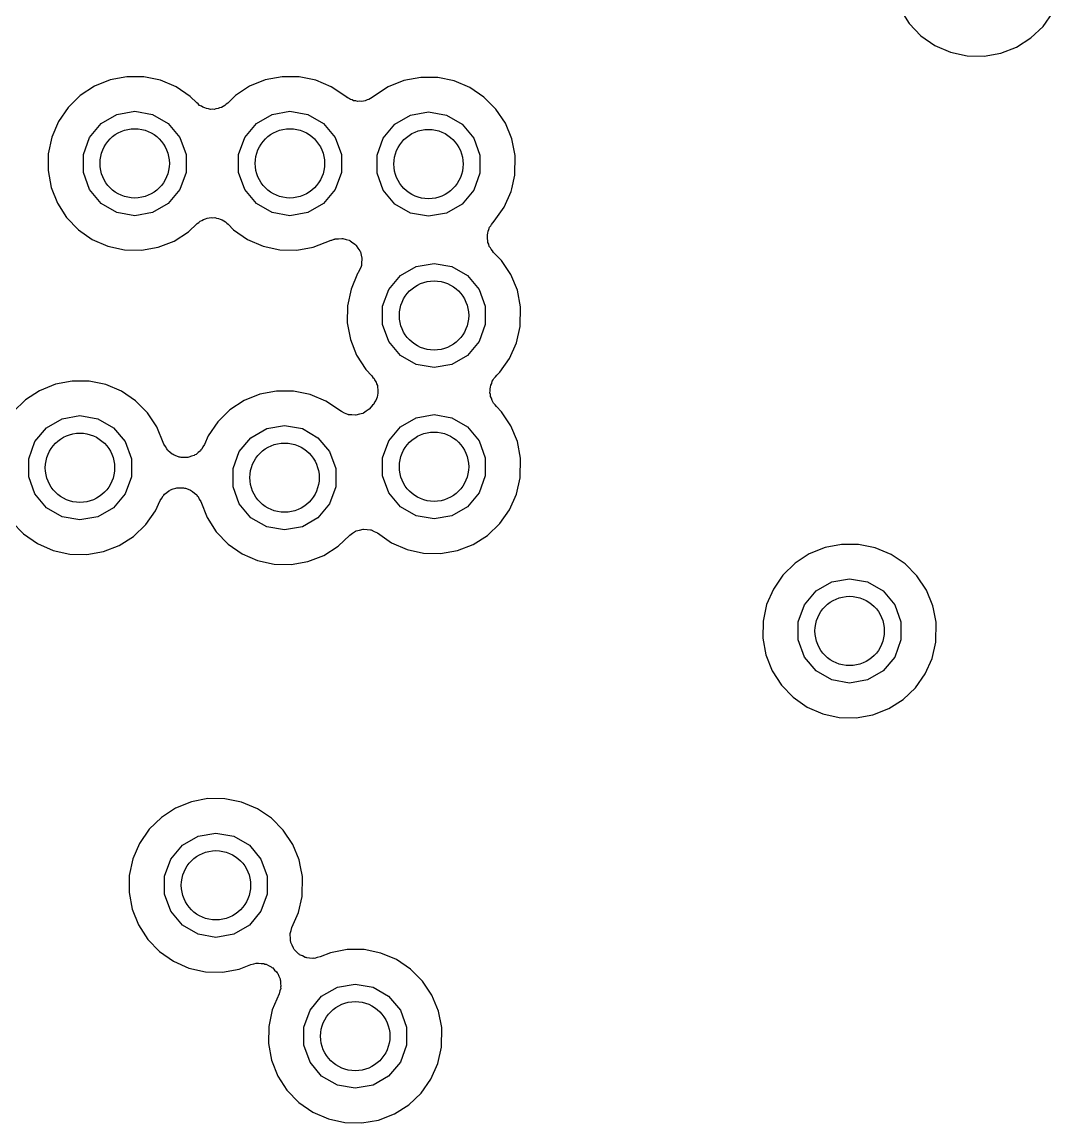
# Model space of a CAD drawing. Extents: x 83.8 to 170.2, y -169.8 to -83.8.
# Drawn here: x 132.25 to 138.2, y -112.08 to -105.72 of the extents above; entities that cross this region are included whole.
import ezdxf

# ---------------------------------------------------------------- set-up
doc = ezdxf.new("R2010")
doc.units = 0
doc.header["$MEASUREMENT"] = 0
doc.layers.add('BLACK', color=7, linetype='CONTINUOUS')

msp = doc.modelspace()

# ---------------------------------------------------------------- linework, layer by layer
at = {"layer": 'Black'}
for p, q in [((137.318, -105.651), (137.371, -105.733)), ((138.145, -105.75), (138.201, -105.67)), ((137.371, -105.733), (137.439, -105.804)), ((137.439, -105.804), (137.519, -105.86)), ((138.074, -105.817), (138.145, -105.75)), ((137.519, -105.86), (137.609, -105.899)), ((137.9, -105.905), (137.991, -105.87)), ((137.991, -105.87), (138.074, -105.817)), ((137.609, -105.899), (137.705, -105.92)), ((137.705, -105.92), (137.803, -105.922)), ((137.803, -105.922), (137.9, -105.905)), ((132.759, -106.059), (132.668, -106.096)), ((132.855, -106.041), (132.759, -106.059)), ((132.953, -106.042), (132.855, -106.041)), ((133.049, -106.061), (132.953, -106.042)), ((133.139, -106.099), (133.049, -106.061)), ((133.654, -106.059), (133.563, -106.096)), ((133.751, -106.041), (133.654, -106.059)), ((133.849, -106.042), (133.751, -106.041)), ((133.945, -106.061), (133.849, -106.042)), ((134.035, -106.099), (133.945, -106.061)), ((134.454, -106.063), (134.363, -106.1)), ((134.551, -106.045), (134.454, -106.063)), ((134.649, -106.046), (134.551, -106.045)), ((134.745, -106.065), (134.649, -106.046)), ((132.668, -106.096), (132.586, -106.15)), ((133.221, -106.154), (133.139, -106.099)), ((133.563, -106.096), (133.481, -106.15)), ((134.124, -106.159), (134.035, -106.099)), ((134.363, -106.1), (134.273, -106.159)), ((134.835, -106.103), (134.745, -106.065)), ((134.916, -106.158), (134.835, -106.103)), ((132.586, -106.15), (132.515, -106.218)), ((133.258, -106.192), (133.221, -106.154)), ((133.267, -106.198), (133.258, -106.192)), ((133.481, -106.15), (133.437, -106.193)), ((134.125, -106.16), (134.124, -106.159)), ((134.126, -106.161), (134.125, -106.16)), ((134.127, -106.161), (134.126, -106.161)), ((134.133, -106.164), (134.127, -106.161)), ((134.135, -106.165), (134.133, -106.164)), ((134.145, -106.172), (134.135, -106.165)), ((134.155, -106.174), (134.145, -106.172)), ((134.164, -106.179), (134.155, -106.174)), ((134.176, -106.18), (134.164, -106.179)), ((134.187, -106.183), (134.176, -106.18)), ((134.198, -106.182), (134.187, -106.183)), ((134.208, -106.183), (134.198, -106.182)), ((134.22, -106.181), (134.208, -106.183)), ((134.231, -106.18), (134.22, -106.181)), ((134.241, -106.175), (134.231, -106.18)), ((134.251, -106.172), (134.241, -106.175)), ((134.261, -106.166), (134.251, -106.172)), ((134.271, -106.161), (134.261, -106.166)), ((134.273, -106.159), (134.271, -106.161)), ((134.985, -106.228), (134.916, -106.158)), ((132.515, -106.218), (132.46, -106.299)), ((132.797, -106.258), (132.9, -106.24)), ((132.9, -106.24), (132.9, -106.24)), ((132.9, -106.24), (133.003, -106.258)), ((133.274, -106.206), (133.267, -106.198)), ((133.285, -106.211), (133.274, -106.206)), ((133.294, -106.217), (133.285, -106.211)), ((133.304, -106.22), (133.294, -106.217)), ((133.314, -106.225), (133.304, -106.22)), ((133.326, -106.226), (133.314, -106.225)), ((133.337, -106.229), (133.326, -106.226)), ((133.347, -106.228), (133.337, -106.229)), ((133.358, -106.229), (133.347, -106.228)), ((133.369, -106.226), (133.358, -106.229)), ((133.381, -106.225), (133.369, -106.226)), ((133.39, -106.221), (133.381, -106.225)), ((133.401, -106.218), (133.39, -106.221)), ((133.41, -106.212), (133.401, -106.218)), ((133.421, -106.207), (133.41, -106.212)), ((133.428, -106.199), (133.421, -106.207)), ((133.437, -106.193), (133.428, -106.199)), ((133.693, -106.258), (133.796, -106.24)), ((133.796, -106.24), (133.899, -106.258)), ((134.493, -106.262), (134.596, -106.244)), ((134.596, -106.244), (134.699, -106.262)), ((135.04, -106.309), (134.985, -106.228)), ((132.46, -106.299), (132.421, -106.389)), ((132.64, -106.391), (132.707, -106.311)), ((132.707, -106.311), (132.797, -106.258)), ((133.003, -106.258), (133.094, -106.311)), ((133.094, -106.311), (133.161, -106.391)), ((133.535, -106.391), (133.603, -106.311)), ((133.603, -106.311), (133.693, -106.258)), ((133.899, -106.258), (133.99, -106.311)), ((133.99, -106.311), (134.057, -106.391)), ((134.335, -106.395), (134.402, -106.315)), ((134.402, -106.315), (134.493, -106.262)), ((134.699, -106.262), (134.79, -106.315)), ((134.79, -106.315), (134.857, -106.395)), ((135.077, -106.4), (135.04, -106.309)), ((132.421, -106.389), (132.401, -106.485)), ((132.604, -106.489), (132.64, -106.391)), ((133.161, -106.391), (133.197, -106.489)), ((133.5, -106.489), (133.535, -106.391)), ((134.057, -106.391), (134.093, -106.489)), ((134.299, -106.493), (134.335, -106.395)), ((134.857, -106.395), (134.893, -106.493)), ((135.096, -106.495), (135.077, -106.4)), ((132.401, -106.485), (132.4, -106.583)), ((132.604, -106.594), (132.604, -106.489)), ((133.197, -106.489), (133.197, -106.594)), ((133.5, -106.594), (133.5, -106.489)), ((134.093, -106.489), (134.093, -106.594)), ((134.299, -106.598), (134.299, -106.493)), ((134.893, -106.493), (134.893, -106.598)), ((135.094, -106.609), (135.096, -106.495)), ((132.4, -106.583), (132.417, -106.68)), ((132.64, -106.692), (132.604, -106.594)), ((133.197, -106.594), (133.161, -106.692)), ((133.535, -106.692), (133.5, -106.594)), ((134.093, -106.594), (134.057, -106.692)), ((134.335, -106.696), (134.299, -106.598)), ((134.893, -106.598), (134.857, -106.696)), ((135.077, -106.687), (135.094, -106.609)), ((132.417, -106.68), (132.454, -106.771)), ((132.707, -106.772), (132.64, -106.692)), ((133.161, -106.692), (133.094, -106.772)), ((133.603, -106.772), (133.535, -106.692)), ((134.057, -106.692), (133.99, -106.772)), ((134.402, -106.776), (134.335, -106.696)), ((134.857, -106.696), (134.79, -106.776)), ((135.073, -106.704), (135.077, -106.687)), ((135.077, -106.687), (135.077, -106.687)), ((135.077, -106.687), (135.077, -106.687)), ((135.033, -106.793), (135.073, -106.704)), ((132.454, -106.771), (132.507, -106.853)), ((132.797, -106.824), (132.707, -106.772)), ((132.9, -106.843), (132.797, -106.824)), ((133.003, -106.824), (132.9, -106.843)), ((133.094, -106.772), (133.003, -106.824)), ((133.693, -106.824), (133.603, -106.772)), ((133.796, -106.843), (133.693, -106.824)), ((133.899, -106.824), (133.796, -106.843)), ((133.99, -106.772), (133.899, -106.824)), ((134.493, -106.828), (134.402, -106.776)), ((134.79, -106.776), (134.699, -106.828)), ((134.976, -106.874), (135.033, -106.793)), ((132.507, -106.853), (132.575, -106.924)), ((132.9, -106.843), (132.9, -106.843)), ((132.9, -106.843), (132.9, -106.843)), ((133.21, -106.937), (133.261, -106.888)), ((133.261, -106.888), (133.27, -106.883)), ((133.27, -106.883), (133.278, -106.875)), ((133.278, -106.875), (133.288, -106.87)), ((133.288, -106.87), (133.298, -106.864)), ((133.298, -106.864), (133.308, -106.862)), ((133.308, -106.862), (133.318, -106.857)), ((133.318, -106.857), (133.329, -106.856)), ((133.329, -106.856), (133.341, -106.854)), ((133.341, -106.854), (133.351, -106.855)), ((133.351, -106.855), (133.362, -106.854)), ((133.362, -106.854), (133.373, -106.857)), ((133.373, -106.857), (133.384, -106.859)), ((133.384, -106.859), (133.394, -106.863)), ((133.394, -106.863), (133.404, -106.866)), ((133.404, -106.866), (133.414, -106.873)), ((133.414, -106.873), (133.424, -106.878)), ((133.424, -106.878), (133.431, -106.886)), ((133.431, -106.886), (133.44, -106.892)), ((134.596, -106.846), (134.493, -106.828)), ((134.699, -106.828), (134.596, -106.846)), ((134.959, -106.894), (134.968, -106.885)), ((134.968, -106.885), (134.975, -106.875)), ((134.975, -106.875), (134.976, -106.874)), ((132.575, -106.924), (132.655, -106.98)), ((133.127, -106.99), (133.21, -106.937)), ((133.44, -106.892), (133.471, -106.924)), ((133.471, -106.924), (133.551, -106.98)), ((134.936, -106.953), (134.939, -106.943)), ((134.937, -106.965), (134.936, -106.953)), ((134.939, -106.943), (134.94, -106.933)), ((134.94, -106.933), (134.945, -106.922)), ((134.945, -106.922), (134.949, -106.91)), ((134.949, -106.91), (134.955, -106.902)), ((134.955, -106.902), (134.959, -106.894)), ((132.655, -106.98), (132.745, -107.019)), ((133.035, -107.025), (133.127, -106.99)), ((133.551, -106.98), (133.641, -107.019)), ((133.931, -107.025), (134.034, -106.985)), ((134.034, -106.985), (134.038, -106.985)), ((134.038, -106.985), (134.051, -106.978)), ((134.051, -106.978), (134.055, -106.978)), ((134.055, -106.978), (134.058, -106.976)), ((134.058, -106.976), (134.077, -106.976)), ((134.077, -106.976), (134.095, -106.974)), ((134.095, -106.974), (134.099, -106.975)), ((134.099, -106.975), (134.102, -106.975)), ((134.102, -106.975), (134.12, -106.98)), ((134.12, -106.98), (134.138, -106.985)), ((134.138, -106.985), (134.141, -106.987)), ((134.141, -106.987), (134.144, -106.988)), ((134.144, -106.988), (134.159, -106.999)), ((134.159, -106.999), (134.174, -107.01)), ((134.174, -107.01), (134.177, -107.013)), ((134.177, -107.013), (134.179, -107.015)), ((134.179, -107.015), (134.189, -107.03)), ((134.936, -106.977), (134.937, -106.965)), ((134.939, -106.987), (134.936, -106.977)), ((134.939, -106.997), (134.939, -106.987)), ((134.944, -107.008), (134.939, -106.997)), ((134.947, -107.02), (134.944, -107.008)), ((132.745, -107.019), (132.841, -107.04)), ((132.841, -107.04), (132.939, -107.042)), ((132.939, -107.042), (133.035, -107.025)), ((133.641, -107.019), (133.737, -107.04)), ((133.737, -107.04), (133.835, -107.042)), ((133.835, -107.042), (133.931, -107.025)), ((134.189, -107.03), (134.2, -107.046)), ((134.2, -107.046), (134.201, -107.049)), ((134.201, -107.049), (134.203, -107.052)), ((134.203, -107.052), (134.207, -107.07)), ((134.207, -107.07), (134.212, -107.088)), ((134.953, -107.028), (134.947, -107.02)), ((134.957, -107.037), (134.953, -107.028)), ((134.965, -107.046), (134.957, -107.037)), ((134.972, -107.056), (134.965, -107.046)), ((135.017, -107.101), (134.972, -107.056)), ((134.207, -107.139), (134.198, -107.155)), ((134.209, -107.132), (134.207, -107.135)), ((134.207, -107.135), (134.207, -107.139)), ((134.21, -107.114), (134.209, -107.132)), ((134.212, -107.095), (134.21, -107.114)), ((134.212, -107.088), (134.212, -107.092)), ((134.212, -107.092), (134.212, -107.095)), ((134.434, -107.188), (134.525, -107.136)), ((134.525, -107.136), (134.628, -107.118)), ((134.628, -107.118), (134.731, -107.136)), ((134.731, -107.136), (134.821, -107.188)), ((135.071, -107.183), (135.017, -107.101)), ((134.187, -107.177), (134.149, -107.267)), ((134.19, -107.172), (134.187, -107.177)), ((134.198, -107.155), (134.19, -107.172)), ((134.367, -107.268), (134.434, -107.188)), ((134.821, -107.188), (134.888, -107.268)), ((135.109, -107.273), (135.071, -107.183)), ((134.149, -107.267), (134.128, -107.363)), ((134.331, -107.366), (134.367, -107.268)), ((134.888, -107.268), (134.924, -107.366)), ((135.127, -107.369), (135.109, -107.273)), ((134.128, -107.363), (134.127, -107.461)), ((134.331, -107.471), (134.331, -107.366)), ((134.924, -107.366), (134.924, -107.471)), ((135.126, -107.482), (135.127, -107.369)), ((134.127, -107.461), (134.145, -107.557)), ((134.367, -107.569), (134.331, -107.471)), ((134.924, -107.471), (134.888, -107.569)), ((135.104, -107.577), (135.126, -107.482)), ((134.145, -107.557), (134.181, -107.648)), ((134.434, -107.649), (134.367, -107.569)), ((134.888, -107.569), (134.821, -107.649)), ((135.064, -107.667), (135.104, -107.577)), ((134.181, -107.648), (134.234, -107.731)), ((134.525, -107.702), (134.434, -107.649)), ((134.821, -107.649), (134.731, -107.702)), ((134.628, -107.72), (134.525, -107.702)), ((134.731, -107.702), (134.628, -107.72)), ((135.008, -107.747), (135.064, -107.667)), ((134.234, -107.731), (134.269, -107.767)), ((134.269, -107.767), (134.275, -107.776)), ((134.275, -107.776), (134.282, -107.783)), ((134.974, -107.782), (134.983, -107.774)), ((134.983, -107.774), (134.99, -107.764)), ((134.99, -107.764), (135.008, -107.747)), ((132.442, -107.816), (132.351, -107.853)), ((132.539, -107.798), (132.442, -107.816)), ((132.637, -107.798), (132.539, -107.798)), ((132.733, -107.818), (132.637, -107.798)), ((132.823, -107.856), (132.733, -107.818)), ((134.282, -107.783), (134.287, -107.794)), ((134.287, -107.794), (134.294, -107.804)), ((134.294, -107.804), (134.296, -107.814)), ((134.296, -107.814), (134.301, -107.824)), ((134.301, -107.824), (134.301, -107.835)), ((134.301, -107.835), (134.304, -107.846)), ((134.952, -107.842), (134.954, -107.832)), ((134.952, -107.854), (134.952, -107.842)), ((134.954, -107.832), (134.955, -107.822)), ((134.955, -107.822), (134.961, -107.811)), ((134.961, -107.811), (134.964, -107.799)), ((134.964, -107.799), (134.97, -107.791)), ((134.97, -107.791), (134.974, -107.782)), ((132.269, -107.906), (132.199, -107.975)), ((132.351, -107.853), (132.269, -107.906)), ((132.904, -107.911), (132.823, -107.856)), ((133.623, -107.873), (133.532, -107.91)), ((133.719, -107.855), (133.623, -107.873)), ((133.817, -107.856), (133.719, -107.855)), ((133.913, -107.875), (133.817, -107.856)), ((134.004, -107.913), (133.913, -107.875)), ((134.295, -107.9), (134.292, -107.91)), ((134.3, -107.89), (134.295, -107.9)), ((134.301, -107.879), (134.3, -107.89)), ((134.304, -107.868), (134.301, -107.879)), ((134.304, -107.846), (134.303, -107.857)), ((134.303, -107.857), (134.304, -107.868)), ((134.951, -107.866), (134.952, -107.854)), ((134.954, -107.876), (134.951, -107.866)), ((134.954, -107.886), (134.954, -107.876)), ((134.959, -107.897), (134.954, -107.886)), ((134.963, -107.909), (134.959, -107.897)), ((132.973, -107.98), (132.904, -107.911)), ((133.45, -107.964), (133.38, -108.032)), ((133.532, -107.91), (133.45, -107.964)), ((134.093, -107.974), (134.004, -107.913)), ((134.236, -107.971), (134.22, -107.982)), ((134.253, -107.959), (134.236, -107.971)), ((134.266, -107.946), (134.253, -107.959)), ((134.273, -107.937), (134.266, -107.946)), ((134.28, -107.93), (134.273, -107.937)), ((134.285, -107.919), (134.28, -107.93)), ((134.292, -107.91), (134.285, -107.919)), ((134.968, -107.917), (134.963, -107.909)), ((134.972, -107.926), (134.968, -107.917)), ((134.981, -107.935), (134.972, -107.926)), ((134.988, -107.945), (134.981, -107.935)), ((135.017, -107.975), (134.988, -107.945)), ((132.391, -108.067), (132.481, -108.015)), ((132.481, -108.015), (132.584, -107.997)), ((132.584, -107.997), (132.687, -108.015)), ((132.687, -108.015), (132.778, -108.067)), ((133.028, -108.062), (132.973, -107.98)), ((133.38, -108.032), (133.324, -108.113)), ((134.112, -107.982), (134.093, -107.974)), ((134.13, -107.991), (134.112, -107.982)), ((134.132, -107.991), (134.13, -107.991)), ((134.133, -107.992), (134.132, -107.991)), ((134.154, -107.993), (134.133, -107.992)), ((134.174, -107.995), (134.154, -107.993)), ((134.176, -107.995), (134.174, -107.995)), ((134.177, -107.995), (134.176, -107.995)), ((134.197, -107.989), (134.177, -107.995)), ((134.217, -107.984), (134.197, -107.989)), ((134.218, -107.983), (134.217, -107.984)), ((134.22, -107.982), (134.218, -107.983)), ((134.434, -108.061), (134.525, -108.009)), ((134.525, -108.009), (134.628, -107.991)), ((134.628, -107.991), (134.731, -108.009)), ((134.731, -108.009), (134.821, -108.061)), ((135.071, -108.056), (135.017, -107.975)), ((132.323, -108.147), (132.391, -108.067)), ((132.778, -108.067), (132.845, -108.147)), ((133.069, -108.162), (133.028, -108.062)), ((133.571, -108.125), (133.662, -108.072)), ((133.662, -108.072), (133.765, -108.054)), ((133.765, -108.054), (133.868, -108.072)), ((133.868, -108.072), (133.958, -108.125)), ((134.367, -108.142), (134.434, -108.061)), ((134.821, -108.061), (134.888, -108.142)), ((135.109, -108.147), (135.071, -108.056)), ((132.288, -108.246), (132.323, -108.147)), ((132.845, -108.147), (132.881, -108.246)), ((133.077, -108.175), (133.069, -108.162)), ((133.324, -108.113), (133.303, -108.163)), ((133.504, -108.205), (133.571, -108.125)), ((133.958, -108.125), (134.025, -108.205)), ((134.331, -108.24), (134.367, -108.142)), ((134.888, -108.142), (134.924, -108.24)), ((135.127, -108.242), (135.109, -108.147)), ((133.085, -108.189), (133.077, -108.175)), ((133.089, -108.194), (133.085, -108.189)), ((133.092, -108.199), (133.089, -108.194)), ((133.105, -108.209), (133.092, -108.199)), ((133.117, -108.22), (133.105, -108.209)), ((133.122, -108.222), (133.117, -108.22)), ((133.127, -108.226), (133.122, -108.222)), ((133.248, -108.223), (133.243, -108.227)), ((133.254, -108.221), (133.248, -108.223)), ((133.266, -108.21), (133.254, -108.221)), ((133.279, -108.2), (133.266, -108.21)), ((133.282, -108.195), (133.279, -108.2)), ((133.287, -108.191), (133.282, -108.195)), ((133.294, -108.177), (133.287, -108.191)), ((133.303, -108.163), (133.294, -108.177)), ((133.468, -108.303), (133.504, -108.205)), ((134.025, -108.205), (134.061, -108.303)), ((132.288, -108.35), (132.288, -108.246)), ((132.881, -108.246), (132.881, -108.35)), ((133.143, -108.231), (133.127, -108.226)), ((133.157, -108.237), (133.143, -108.231)), ((133.163, -108.237), (133.157, -108.237)), ((133.169, -108.239), (133.163, -108.237)), ((133.185, -108.239), (133.169, -108.239)), ((133.201, -108.239), (133.185, -108.239)), ((133.207, -108.238), (133.201, -108.239)), ((133.213, -108.237), (133.207, -108.238)), ((133.228, -108.231), (133.213, -108.237)), ((133.243, -108.227), (133.228, -108.231)), ((134.331, -108.344), (134.331, -108.24)), ((134.924, -108.24), (134.924, -108.344)), ((135.126, -108.356), (135.127, -108.242)), ((132.323, -108.448), (132.288, -108.35)), ((132.881, -108.35), (132.845, -108.448)), ((133.468, -108.408), (133.468, -108.303)), ((134.061, -108.303), (134.061, -108.408)), ((134.367, -108.443), (134.331, -108.344)), ((134.924, -108.344), (134.888, -108.443)), ((133.123, -108.42), (133.138, -108.415)), ((133.138, -108.415), (133.144, -108.414)), ((133.144, -108.414), (133.15, -108.413)), ((133.15, -108.413), (133.166, -108.414)), ((133.166, -108.414), (133.182, -108.413)), ((133.182, -108.413), (133.188, -108.415)), ((133.188, -108.415), (133.194, -108.416)), ((133.194, -108.416), (133.208, -108.422)), ((133.504, -108.506), (133.468, -108.408)), ((134.061, -108.408), (134.025, -108.506)), ((135.104, -108.451), (135.126, -108.356)), ((132.391, -108.529), (132.323, -108.448)), ((132.845, -108.448), (132.778, -108.529)), ((133.047, -108.487), (133.056, -108.474)), ((133.056, -108.474), (133.064, -108.46)), ((133.064, -108.46), (133.068, -108.456)), ((133.068, -108.456), (133.072, -108.451)), ((133.072, -108.451), (133.085, -108.441)), ((133.085, -108.441), (133.097, -108.431)), ((133.097, -108.431), (133.102, -108.429)), ((133.102, -108.429), (133.107, -108.425)), ((133.107, -108.425), (133.123, -108.42)), ((133.208, -108.422), (133.223, -108.427)), ((133.223, -108.427), (133.228, -108.431)), ((133.228, -108.431), (133.234, -108.434)), ((133.234, -108.434), (133.246, -108.445)), ((133.246, -108.445), (133.258, -108.455)), ((133.258, -108.455), (133.261, -108.46)), ((133.261, -108.46), (133.266, -108.464)), ((133.266, -108.464), (133.273, -108.479)), ((133.273, -108.479), (133.281, -108.492)), ((134.434, -108.523), (134.367, -108.443)), ((134.888, -108.443), (134.821, -108.523)), ((135.064, -108.54), (135.104, -108.451)), ((132.481, -108.581), (132.391, -108.529)), ((132.778, -108.529), (132.687, -108.581)), ((133.021, -108.546), (133.047, -108.487)), ((133.281, -108.492), (133.318, -108.585)), ((133.571, -108.586), (133.504, -108.506)), ((134.025, -108.506), (133.958, -108.586)), ((134.525, -108.575), (134.434, -108.523)), ((134.821, -108.523), (134.731, -108.575)), ((135.008, -108.62), (135.064, -108.54)), ((132.584, -108.599), (132.481, -108.581)), ((132.687, -108.581), (132.584, -108.599)), ((132.964, -108.626), (133.021, -108.546)), ((133.318, -108.585), (133.371, -108.667)), ((133.662, -108.638), (133.571, -108.586)), ((133.958, -108.586), (133.868, -108.638)), ((134.628, -108.593), (134.525, -108.575)), ((134.731, -108.575), (134.628, -108.593)), ((132.19, -108.61), (132.258, -108.68)), ((132.893, -108.694), (132.964, -108.626)), ((133.371, -108.667), (133.439, -108.738)), ((133.765, -108.656), (133.662, -108.638)), ((133.868, -108.638), (133.765, -108.656)), ((134.158, -108.676), (134.175, -108.664)), ((134.175, -108.664), (134.177, -108.663)), ((134.177, -108.663), (134.178, -108.662)), ((134.178, -108.662), (134.198, -108.658)), ((134.198, -108.658), (134.218, -108.652)), ((134.218, -108.652), (134.219, -108.652)), ((134.219, -108.652), (134.221, -108.652)), ((134.221, -108.652), (134.241, -108.654)), ((134.241, -108.654), (134.262, -108.656)), ((134.262, -108.656), (134.263, -108.657)), ((134.263, -108.657), (134.265, -108.657)), ((134.265, -108.657), (134.283, -108.666)), ((134.283, -108.666), (134.302, -108.674)), ((134.937, -108.688), (135.008, -108.62)), ((132.258, -108.68), (132.339, -108.736)), ((132.811, -108.746), (132.893, -108.694)), ((134.074, -108.751), (134.142, -108.687)), ((134.142, -108.687), (134.158, -108.676)), ((134.302, -108.674), (134.383, -108.731)), ((134.383, -108.731), (134.472, -108.77)), ((134.854, -108.741), (134.937, -108.688)), ((132.339, -108.736), (132.429, -108.776)), ((132.429, -108.776), (132.525, -108.797)), ((132.525, -108.797), (132.623, -108.799)), ((132.623, -108.799), (132.719, -108.782)), ((132.719, -108.782), (132.811, -108.746)), ((133.439, -108.738), (133.52, -108.794)), ((133.52, -108.794), (133.609, -108.833)), ((133.991, -108.804), (134.074, -108.751)), ((134.472, -108.77), (134.568, -108.791)), ((134.568, -108.791), (134.666, -108.793)), ((134.666, -108.793), (134.763, -108.776)), ((134.763, -108.776), (134.854, -108.741)), ((136.794, -108.795), (136.712, -108.848)), ((136.885, -108.758), (136.794, -108.795)), ((136.981, -108.74), (136.885, -108.758)), ((137.079, -108.74), (136.981, -108.74)), ((137.175, -108.76), (137.079, -108.74)), ((137.266, -108.798), (137.175, -108.76)), ((133.609, -108.833), (133.705, -108.854)), ((133.705, -108.854), (133.803, -108.856)), ((133.803, -108.856), (133.9, -108.839)), ((133.9, -108.839), (133.991, -108.804)), ((136.712, -108.848), (136.642, -108.917)), ((137.347, -108.853), (137.266, -108.798)), ((137.416, -108.922), (137.347, -108.853)), ((136.642, -108.917), (136.587, -108.998)), ((137.47, -109.004), (137.416, -108.922)), ((136.833, -109.009), (136.924, -108.957)), ((136.924, -108.957), (137.027, -108.939)), ((137.027, -108.939), (137.13, -108.957)), ((137.13, -108.957), (137.22, -109.009)), ((136.587, -108.998), (136.548, -109.088)), ((136.766, -109.089), (136.833, -109.009)), ((137.22, -109.009), (137.288, -109.089)), ((137.508, -109.095), (137.47, -109.004)), ((136.548, -109.088), (136.528, -109.184)), ((136.73, -109.188), (136.766, -109.089)), ((137.288, -109.089), (137.323, -109.188)), ((137.511, -109.112), (137.508, -109.095)), ((137.527, -109.19), (137.511, -109.112)), ((136.528, -109.184), (136.526, -109.282)), ((136.73, -109.292), (136.73, -109.188)), ((137.323, -109.188), (137.323, -109.292)), ((137.525, -109.304), (137.527, -109.19)), ((136.526, -109.282), (136.544, -109.378)), ((136.766, -109.391), (136.73, -109.292)), ((137.323, -109.292), (137.288, -109.391)), ((137.504, -109.399), (137.525, -109.304)), ((136.544, -109.378), (136.58, -109.47)), ((136.833, -109.471), (136.766, -109.391)), ((137.288, -109.391), (137.22, -109.471)), ((137.464, -109.488), (137.504, -109.399)), ((136.58, -109.47), (136.633, -109.552)), ((136.924, -109.523), (136.833, -109.471)), ((137.22, -109.471), (137.13, -109.523)), ((137.407, -109.568), (137.464, -109.488)), ((136.633, -109.552), (136.701, -109.623)), ((137.027, -109.541), (136.924, -109.523)), ((137.13, -109.523), (137.027, -109.541)), ((136.701, -109.623), (136.782, -109.679)), ((137.336, -109.636), (137.407, -109.568)), ((136.782, -109.679), (136.872, -109.718)), ((137.253, -109.688), (137.336, -109.636)), ((136.872, -109.718), (136.967, -109.739)), ((136.967, -109.739), (137.065, -109.741)), ((137.065, -109.741), (137.162, -109.724)), ((137.162, -109.724), (137.253, -109.688)), ((133.227, -110.226), (133.136, -110.262)), ((133.323, -110.207), (133.227, -110.226)), ((133.421, -110.208), (133.323, -110.207)), ((133.517, -110.228), (133.421, -110.208)), ((133.608, -110.266), (133.517, -110.228)), ((133.054, -110.316), (132.984, -110.385)), ((133.136, -110.262), (133.054, -110.316)), ((133.689, -110.321), (133.608, -110.266)), ((133.758, -110.39), (133.689, -110.321)), ((132.984, -110.385), (132.928, -110.466)), ((133.175, -110.477), (133.266, -110.425)), ((133.266, -110.425), (133.369, -110.407)), ((133.369, -110.407), (133.472, -110.425)), ((133.472, -110.425), (133.562, -110.477)), ((133.812, -110.472), (133.758, -110.39)), ((132.928, -110.466), (132.89, -110.556)), ((133.108, -110.557), (133.175, -110.477)), ((133.562, -110.477), (133.629, -110.557)), ((133.85, -110.562), (133.812, -110.472)), ((132.89, -110.556), (132.869, -110.652)), ((133.072, -110.655), (133.108, -110.557)), ((133.629, -110.557), (133.665, -110.655)), ((133.857, -110.602), (133.85, -110.562)), ((133.869, -110.658), (133.857, -110.602)), ((133.857, -110.602), (133.857, -110.602)), ((132.869, -110.652), (132.868, -110.75)), ((133.072, -110.76), (133.072, -110.655)), ((133.665, -110.655), (133.665, -110.76)), ((133.867, -110.772), (133.869, -110.658)), ((132.868, -110.75), (132.886, -110.846)), ((133.108, -110.858), (133.072, -110.76)), ((133.665, -110.76), (133.629, -110.858)), ((133.845, -110.866), (133.867, -110.772)), ((132.886, -110.846), (132.922, -110.937)), ((133.175, -110.938), (133.108, -110.858)), ((133.629, -110.858), (133.562, -110.938)), ((133.807, -110.952), (133.845, -110.866)), ((132.922, -110.937), (132.975, -111.02)), ((133.266, -110.991), (133.175, -110.938)), ((133.562, -110.938), (133.472, -110.991)), ((133.803, -110.969), (133.807, -110.952)), ((132.975, -111.02), (133.043, -111.09)), ((133.369, -111.009), (133.266, -110.991)), ((133.472, -110.991), (133.369, -111.009)), ((133.797, -110.995), (133.798, -110.99)), ((133.799, -111.012), (133.797, -110.995)), ((133.798, -110.986), (133.803, -110.969)), ((133.798, -110.99), (133.798, -110.986)), ((133.799, -111.03), (133.799, -111.012)), ((133.801, -111.034), (133.799, -111.03)), ((133.801, -111.038), (133.801, -111.034)), ((133.809, -111.054), (133.801, -111.038)), ((133.816, -111.071), (133.809, -111.054)), ((133.819, -111.074), (133.816, -111.071)), ((133.821, -111.078), (133.819, -111.074)), ((133.833, -111.09), (133.821, -111.078)), ((134.127, -111.079), (134.031, -111.097)), ((134.225, -111.079), (134.127, -111.079)), ((134.321, -111.099), (134.225, -111.079)), ((133.043, -111.09), (133.124, -111.146)), ((133.124, -111.146), (133.213, -111.186)), ((133.845, -111.103), (133.833, -111.09)), ((133.849, -111.106), (133.845, -111.103)), ((133.852, -111.109), (133.849, -111.106)), ((133.869, -111.116), (133.852, -111.109)), ((133.884, -111.124), (133.869, -111.116)), ((133.889, -111.125), (133.884, -111.124)), ((133.893, -111.127), (133.889, -111.125)), ((133.91, -111.128), (133.893, -111.127)), ((133.928, -111.13), (133.91, -111.128)), ((133.932, -111.129), (133.928, -111.13)), ((133.937, -111.13), (133.932, -111.129)), ((133.954, -111.125), (133.937, -111.13)), ((133.971, -111.121), (133.954, -111.125)), ((134.031, -111.097), (133.971, -111.121)), ((134.412, -111.137), (134.321, -111.099)), ((134.493, -111.192), (134.412, -111.137)), ((133.213, -111.186), (133.309, -111.207)), ((133.309, -111.207), (133.407, -111.209)), ((133.407, -111.209), (133.504, -111.192)), ((133.504, -111.192), (133.571, -111.165)), ((133.571, -111.165), (133.587, -111.162)), ((133.587, -111.162), (133.602, -111.158)), ((133.602, -111.158), (133.608, -111.158)), ((133.608, -111.158), (133.614, -111.157)), ((133.614, -111.157), (133.63, -111.159)), ((133.63, -111.159), (133.646, -111.16)), ((133.646, -111.16), (133.652, -111.163)), ((133.652, -111.163), (133.658, -111.164)), ((133.658, -111.164), (133.672, -111.171)), ((133.672, -111.171), (133.687, -111.178)), ((133.687, -111.178), (133.691, -111.182)), ((133.691, -111.182), (133.697, -111.185)), ((133.697, -111.185), (133.707, -111.197)), ((133.707, -111.197), (133.719, -111.208)), ((133.719, -111.208), (133.722, -111.213)), ((134.562, -111.261), (134.493, -111.192)), ((133.722, -111.213), (133.726, -111.218)), ((133.726, -111.218), (133.732, -111.233)), ((133.732, -111.233), (133.739, -111.247)), ((133.739, -111.247), (133.739, -111.253)), ((133.739, -111.253), (133.742, -111.259)), ((133.742, -111.259), (133.742, -111.275)), ((133.742, -111.275), (133.744, -111.291)), ((134.616, -111.343), (134.562, -111.261)), ((133.734, -111.334), (133.694, -111.427)), ((133.737, -111.318), (133.734, -111.334)), ((133.743, -111.303), (133.737, -111.318)), ((133.744, -111.291), (133.742, -111.297)), ((133.742, -111.297), (133.743, -111.303)), ((133.979, -111.348), (134.07, -111.296)), ((134.07, -111.296), (134.173, -111.278)), ((134.173, -111.278), (134.276, -111.296)), ((134.276, -111.296), (134.366, -111.348)), ((133.912, -111.428), (133.979, -111.348)), ((134.366, -111.348), (134.434, -111.428)), ((134.654, -111.434), (134.616, -111.343)), ((133.694, -111.427), (133.674, -111.523)), ((133.876, -111.527), (133.912, -111.428)), ((134.434, -111.428), (134.469, -111.527)), ((134.673, -111.529), (134.654, -111.434)), ((133.674, -111.523), (133.672, -111.621)), ((133.876, -111.631), (133.876, -111.527)), ((134.469, -111.527), (134.469, -111.631)), ((134.671, -111.643), (134.673, -111.529)), ((133.672, -111.621), (133.69, -111.717)), ((133.912, -111.729), (133.876, -111.631)), ((134.469, -111.631), (134.434, -111.729)), ((134.65, -111.737), (134.671, -111.643)), ((133.69, -111.717), (133.726, -111.809)), ((133.979, -111.81), (133.912, -111.729)), ((134.434, -111.729), (134.366, -111.81)), ((134.61, -111.827), (134.65, -111.737)), ((133.726, -111.809), (133.779, -111.891)), ((134.07, -111.862), (133.979, -111.81)), ((134.366, -111.81), (134.276, -111.862)), ((134.553, -111.907), (134.61, -111.827)), ((133.779, -111.891), (133.847, -111.961)), ((134.173, -111.88), (134.07, -111.862)), ((134.276, -111.862), (134.173, -111.88)), ((134.482, -111.975), (134.553, -111.907)), ((133.847, -111.961), (133.928, -112.017)), ((134.399, -112.027), (134.482, -111.975)), ((133.928, -112.017), (134.018, -112.057)), ((134.308, -112.063), (134.399, -112.027)), ((134.018, -112.057), (134.113, -112.078)), ((134.113, -112.078), (134.211, -112.08)), ((134.211, -112.08), (134.308, -112.063))]:
    msp.add_line(p, q, dxfattribs=at)
for centre in [(132.9, -106.541), (132.9, -106.541), (133.796, -106.541), (134.596, -106.545), (134.628, -107.419), (132.584, -108.298), (134.628, -108.292), (133.765, -108.355), (137.027, -109.24), (133.369, -110.708), (134.173, -111.579)]:
    msp.add_circle(centre, 0.2, dxfattribs=at)

doc.saveas('drawing.dxf')
